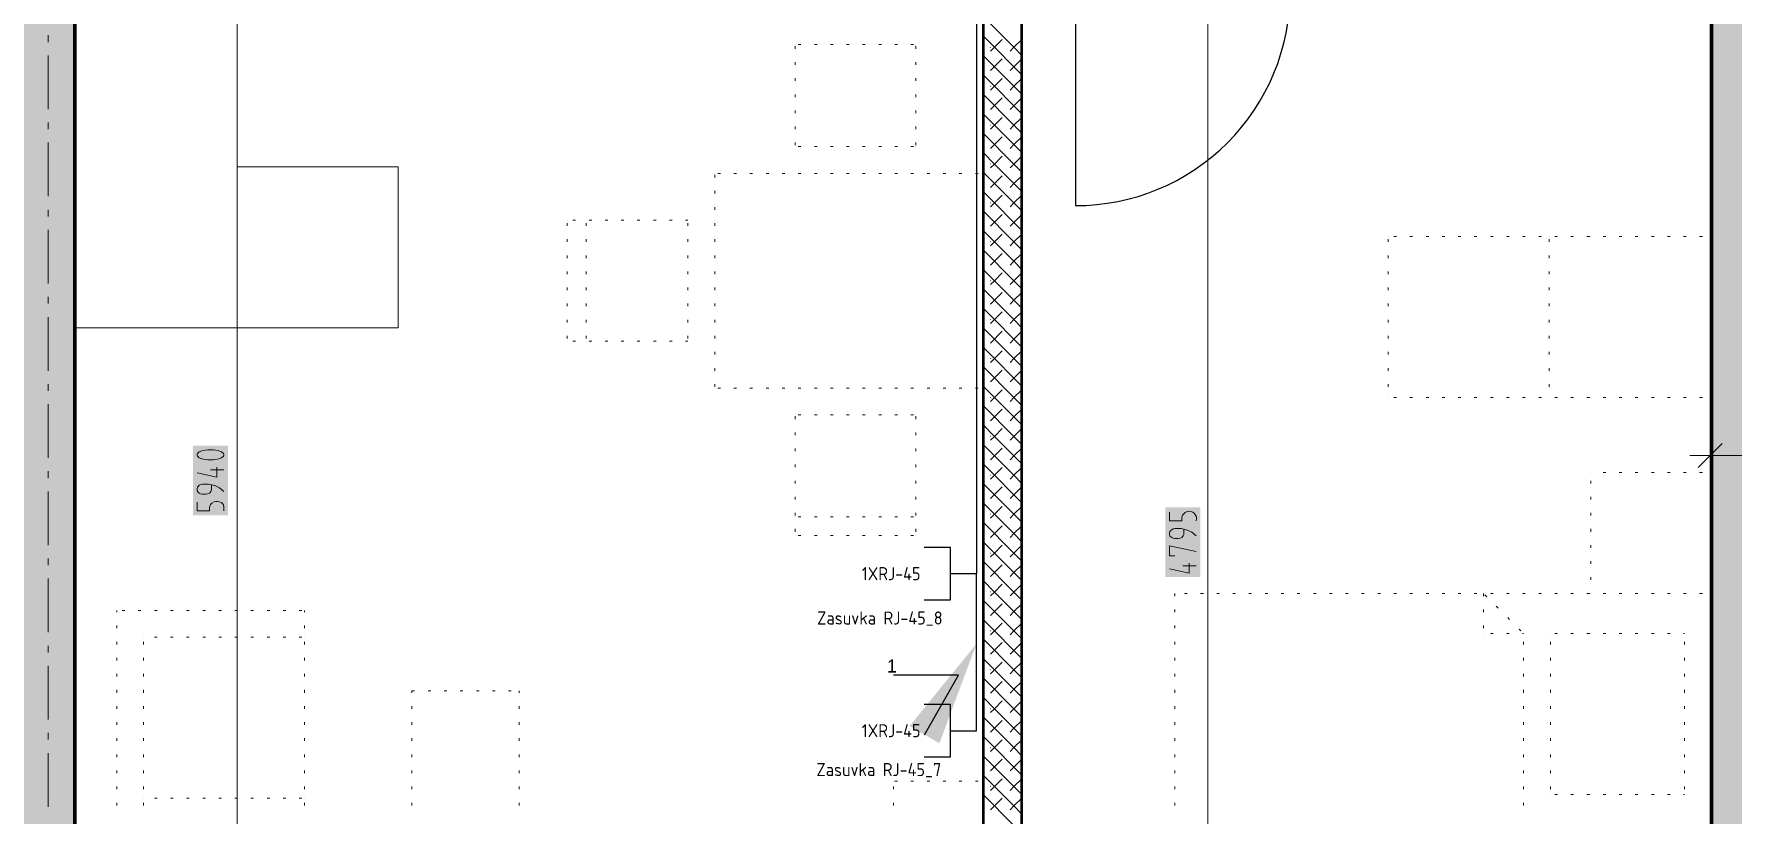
# Model space of a CAD drawing. Header units: millimetres. Extents: x 0 to 594, y 0 to 420.
# Drawn here: x 346 to 410.9, y 169.8 to 199.6 of the extents above; entities that cross this region are included whole.
import ezdxf
from ezdxf import colors
from ezdxf.entities.mleader import LeaderData, LeaderLine
from ezdxf.enums import TextEntityAlignment as Align
from ezdxf.math import Vec2, Vec3

# ---------------------------------------------------------------- set-up
doc = ezdxf.new("R2010")
doc.units = ezdxf.units.MM
doc.header["$LTSCALE"] = 8
for name, color, linetype in [('DESC', 1, 'Continuous'), ('PDF_Dvere', 7, 'Continuous'), ('PDF_Koty delkove', 7, 'Continuous'), ('PDF_Kuchyne', 7, 'Continuous'), ('PDF_Nabytek', 7, 'Continuous'), ('PDF_Osy hlavni', 7, 'Continuous'), ('PDF_Pricky zdene', 7, 'Continuous'), ('PDF_Prostupy', 7, 'Continuous'), ('PDF_Steny obvodove nosne', 7, 'Continuous'), ('RED_2.5mm^2', 1, 'Continuous'), ('SYMS', 7, 'Continuous'), ('TAGS', 160, 'Continuous')]:
    doc.layers.add(name, color=color, linetype=linetype)
doc.styles.add('WD_IEC', font='isocp2.shx', dxfattribs={"width": 0.9, "height": 4})

# ---------------------------------------------------------------- blocks, each defined once
blk = doc.blocks.new('RJ45Zasuvka_')
at = {"layer": 'SYMS'}
for p, q in [((0, 0), (0, 1)), ((-1, 0), (-1, -1)), ((1, 0), (-1, 0)), ((1, -1), (1, 0))]:
    blk.add_line(p, q, dxfattribs=at)
at = {"style": 'WD_IEC'}
for tag, height, p in [('INST', 2.7, (-6.093, 12.868)), ('LOC', 2.7, (-6.093, 9.868)), ('TAG1', 2.5, (-6, 6.828)), ('XREF', 2.7, (-6, -2.915)), ('DESC1', 2.7, (-6, -5.715)), ('DESC2', 2.7, (-6, -8.955)), ('DESC3', 2.7, (-6, -12.195))]:
    blk.add_attdef(tag, text='', height=height, dxfattribs=at).set_placement(p, align=Align.RIGHT)
for tag, p, height, flags in [('MFG', (3.917, 14.122), 1.5, 9), ('CAT', (3.917, 11.622), 1.5, 9), ('X2TERM01', (0, 1), 0.08, 1), ('ASSYCODE', (2.5, -0.75), 1, 1), ('FAMILY', (2.5, -2.25), 1, 1)]:
    blk.add_attdef(tag, p, '', height=height, dxfattribs=dict(at, flags=flags))
at = {"style": 'WD_IEC', "width": 0.8}
blk.add_attdef('TERM01', text='', height=2, rotation=90, dxfattribs=at).set_placement((-1, 1), align=Align.RIGHT)

msp = doc.modelspace()

# ---------------------------------------------------------------- linework, layer by layer
at = {"layer": 'PDF_Dvere', "lineweight": 25}
msp.add_lwpolyline([(385.782, 201.257), (385.782, 193.057, 0.414214), (393.982, 201.257), (393.788, 201.257)], format="xyb", dxfattribs=at)
at = {"layer": 'PDF_Koty delkove', "lineweight": 18}
for points in [[(353.751, 164.279), (353.751, 167.153), (353.751, 212.993), (353.751, 214.479), (353.751, 216.017), (353.751, 225.754), (353.751, 227.343), (353.751, 235.85), (353.751, 238.464)], [(390.838, 152.109), (390.838, 183.549), (390.838, 192.872), (390.838, 201.257), (390.838, 202.743), (390.838, 233.134), (390.838, 235.902), (390.838, 238.464)], [(410.023, 184.281), (410.023, 183.512), (410.023, 182.744)], [(410.485, 183.974), (409.562, 183.051)], [(352.965, 183.071), (352.965, 182.688), (352.214, 182.853)], [(353.239, 182.962), (352.726, 182.962)], [(410.023, 183.512), (409.255, 183.512)], [(541.427, 183.512), (526.38, 183.512), (510.37, 183.512), (499.608, 183.512), (496.84, 183.512), (476.75, 183.512), (455.328, 183.512), (452.56, 183.512), (431.804, 183.512), (412.176, 183.512), (410.023, 183.512)], [(353.239, 182.141), (353.068, 182.278), (352.896, 182.36), (352.658, 182.414), (352.418, 182.414), (352.35, 182.4), (352.299, 182.373), (352.265, 182.346), (352.23, 182.305), (352.214, 182.25), (352.214, 182.196), (352.23, 182.141), (352.265, 182.1), (352.299, 182.073), (352.35, 182.045), (352.418, 182.031), (352.555, 182.031), (352.623, 182.045), (352.691, 182.073), (352.743, 182.141), (352.76, 182.196), (352.76, 182.387)], [(352.214, 181.73), (352.214, 181.402), (352.691, 181.402), (352.691, 181.539), (352.726, 181.634), (352.777, 181.689), (352.863, 181.743), (352.93, 181.757), (352.999, 181.757), (353.068, 181.743), (353.135, 181.716), (353.186, 181.675), (353.221, 181.621), (353.239, 181.539), (353.239, 181.402)], [(390.392, 180.445), (390.221, 180.582), (390.049, 180.664), (389.811, 180.718), (389.571, 180.718), (389.503, 180.704), (389.452, 180.677), (389.418, 180.65), (389.383, 180.609), (389.367, 180.554), (389.367, 180.5), (389.383, 180.445), (389.418, 180.404), (389.452, 180.376), (389.503, 180.348), (389.571, 180.335), (389.708, 180.335), (389.776, 180.348), (389.844, 180.376), (389.896, 180.445), (389.913, 180.5), (389.913, 180.691)], [(389.571, 179.677), (389.367, 179.677), (389.367, 180.061), (390.392, 179.843)], [(390.118, 179.404), (390.118, 179.02), (389.367, 179.186)], [(390.392, 179.295), (389.879, 179.295)]]:
    msp.add_lwpolyline(points, dxfattribs=at)
msp.add_lwpolyline([(352.828, 183.728), (352.623, 183.728), (352.521, 183.714), (352.401, 183.687), (352.299, 183.646), (352.23, 183.592), (352.214, 183.564), (352.214, 183.51), (352.23, 183.482), (352.299, 183.428), (352.401, 183.387), (352.521, 183.359), (352.623, 183.345), (352.828, 183.345), (352.93, 183.359), (353.05, 183.387), (353.153, 183.428), (353.221, 183.482), (353.239, 183.51), (353.239, 183.564), (353.221, 183.592), (353.153, 183.646), (353.05, 183.687), (352.93, 183.714)], close=True, dxfattribs=at)
msp.add_lwpolyline([(389.367, 181.348), (389.367, 181.019), (389.844, 181.019), (389.844, 181.157, -1.034054), (390.392, 181.019)], format="xyb", dxfattribs=at)
at = {"layer": 'PDF_Koty delkove', "color": 7, "lineweight": 18, "true_color": 0xffffff, "transparency": 33554559}
for points in [[(353.392, 181.22), (353.392, 183.882), (352.06, 181.22), (352.06, 183.882)], [(390.545, 178.867), (390.545, 181.529), (389.213, 178.867), (389.213, 181.529)]]:
    msp.add_solid(points, dxfattribs=at)
at = {"layer": 'PDF_Kuchyne', "lineweight": 13}
msp.add_lwpolyline([(347.601, 188.393), (359.901, 188.393), (359.901, 194.543), (353.751, 194.543), (353.751, 206.843), (366, 206.843), (366, 212.993), (347.601, 212.993), (347.601, 206.843)], dxfattribs=at)
at = {"layer": 'PDF_Nabytek', "lineweight": 13}
for points in [[(375.067, 199.21), (375.067, 199.21)], [(375.287, 199.21), (375.185, 199.21)], [(375.902, 199.21), (375.8, 199.21)], [(376.517, 199.21), (376.415, 199.21)], [(377.132, 199.21), (377.03, 199.21)], [(377.747, 199.21), (377.645, 199.21)], [(378.362, 199.21), (378.26, 199.21)], [(378.977, 199.21), (378.875, 199.21)], [(379.592, 199.21), (379.49, 199.21)], [(379.679, 199.21), (379.679, 199.21)], [(375.067, 199.051), (375.067, 199.153)], [(375.067, 198.436), (375.067, 198.538)], [(379.679, 199.051), (379.679, 199.153)], [(379.679, 198.436), (379.679, 198.538)], [(375.067, 197.821), (375.067, 197.923)], [(379.679, 197.821), (379.679, 197.923)], [(375.067, 197.206), (375.067, 197.308)], [(379.679, 197.206), (379.679, 197.308)], [(375.067, 196.591), (375.067, 196.693)], [(379.679, 196.591), (379.679, 196.693)], [(375.067, 195.976), (375.067, 196.078)], [(379.679, 195.976), (379.679, 196.078)], [(375.067, 195.361), (375.067, 195.463)], [(375.067, 195.315), (375.067, 195.315)], [(375.067, 195.315), (375.067, 195.315)], [(375.287, 195.315), (375.185, 195.315)], [(375.902, 195.315), (375.8, 195.315)], [(376.517, 195.315), (376.415, 195.315)], [(377.132, 195.315), (377.03, 195.315)], [(377.747, 195.315), (377.645, 195.315)], [(378.362, 195.315), (378.26, 195.315)], [(378.977, 195.315), (378.875, 195.315)], [(379.592, 195.315), (379.49, 195.315)], [(379.679, 195.361), (379.679, 195.463)], [(379.679, 195.315), (379.679, 195.315)], [(379.679, 195.315), (379.679, 195.315)], [(371.996, 194.29), (371.996, 194.29)], [(371.996, 194.29), (371.996, 194.29)], [(371.996, 194.131), (371.996, 194.233)], [(372.212, 194.29), (372.11, 194.29)], [(372.827, 194.29), (372.725, 194.29)], [(373.442, 194.29), (373.34, 194.29)], [(374.057, 194.29), (373.955, 194.29)], [(374.672, 194.29), (374.57, 194.29)], [(375.287, 194.29), (375.185, 194.29)], [(375.902, 194.29), (375.8, 194.29)], [(376.517, 194.29), (376.415, 194.29)], [(377.132, 194.29), (377.03, 194.29)], [(377.747, 194.29), (377.645, 194.29)], [(378.362, 194.29), (378.26, 194.29)], [(378.977, 194.29), (378.875, 194.29)], [(379.592, 194.29), (379.49, 194.29)], [(380.207, 194.29), (380.105, 194.29)], [(380.822, 194.29), (380.72, 194.29)], [(381.437, 194.29), (381.335, 194.29)], [(382.052, 194.29), (381.95, 194.29)], [(382.246, 194.29), (382.246, 194.29)], [(382.246, 194.29), (382.246, 194.29)], [(382.246, 194.131), (382.246, 194.233)], [(371.996, 193.516), (371.996, 193.618)], [(382.246, 193.516), (382.246, 193.618)], [(371.996, 192.901), (371.996, 193.003)], [(382.246, 192.901), (382.246, 193.003)], [(366.359, 192.496), (366.359, 192.496)], [(366.359, 192.496), (366.359, 192.496)], [(366.359, 192.286), (366.359, 192.388)], [(366.677, 192.496), (366.575, 192.496)], [(367.076, 192.496), (367.076, 192.496)], [(367.076, 192.286), (367.076, 192.388)], [(367.292, 192.496), (367.19, 192.496)], [(367.907, 192.496), (367.805, 192.496)], [(368.522, 192.496), (368.42, 192.496)], [(369.137, 192.496), (369.035, 192.496)], [(369.752, 192.496), (369.65, 192.496)], [(370.367, 192.496), (370.265, 192.496)], [(370.971, 192.496), (370.88, 192.496)], [(370.971, 192.496), (370.971, 192.496)], [(370.971, 192.496), (370.971, 192.496)], [(370.971, 192.286), (370.971, 192.388)], [(371.996, 192.286), (371.996, 192.388)], [(382.246, 192.286), (382.246, 192.388)], [(366.359, 191.671), (366.359, 191.773)], [(367.076, 191.671), (367.076, 191.773)], [(370.971, 191.671), (370.971, 191.773)], [(371.996, 191.671), (371.996, 191.773)], [(382.246, 191.671), (382.246, 191.773)], [(397.723, 191.878), (397.723, 191.878)], [(397.723, 191.878), (397.723, 191.878)], [(397.723, 191.878), (397.723, 191.878)], [(397.723, 191.671), (397.723, 191.773)], [(397.723, 191.671), (397.723, 191.773)], [(398.042, 191.878), (397.939, 191.878)], [(398.657, 191.878), (398.554, 191.878)], [(399.272, 191.878), (399.169, 191.878)], [(399.887, 191.878), (399.784, 191.878)], [(400.502, 191.878), (400.399, 191.878)], [(401.117, 191.878), (401.014, 191.878)], [(401.732, 191.878), (401.629, 191.878)], [(402.347, 191.878), (402.244, 191.878)], [(402.962, 191.878), (402.859, 191.878)], [(403.577, 191.878), (403.474, 191.878)], [(403.873, 191.878), (403.873, 191.878)], [(403.873, 191.671), (403.873, 191.773)], [(404.192, 191.878), (404.089, 191.878)], [(404.807, 191.878), (404.704, 191.878)], [(405.422, 191.878), (405.319, 191.878)], [(406.037, 191.878), (405.934, 191.878)], [(406.652, 191.878), (406.549, 191.878)], [(407.267, 191.878), (407.164, 191.878)], [(407.882, 191.878), (407.779, 191.878)], [(408.497, 191.878), (408.394, 191.878)], [(409.112, 191.878), (409.009, 191.878)], [(409.727, 191.878), (409.624, 191.878)], [(410.023, 191.878), (410.023, 191.878)], [(366.359, 191.056), (366.359, 191.158)], [(367.076, 191.056), (367.076, 191.158)], [(370.971, 191.056), (370.971, 191.158)], [(371.996, 191.056), (371.996, 191.158)], [(382.246, 191.056), (382.246, 191.158)], [(397.723, 191.056), (397.723, 191.158)], [(397.723, 191.056), (397.723, 191.158)], [(403.873, 191.056), (403.873, 191.158)], [(366.359, 190.441), (366.359, 190.543)], [(367.076, 190.441), (367.076, 190.543)], [(370.971, 190.441), (370.971, 190.543)], [(371.996, 190.441), (371.996, 190.543)], [(382.246, 190.441), (382.246, 190.543)], [(397.723, 190.441), (397.723, 190.543)], [(397.723, 190.441), (397.723, 190.543)], [(403.873, 190.441), (403.873, 190.543)], [(366.359, 189.826), (366.359, 189.928)], [(367.076, 189.826), (367.076, 189.928)], [(370.971, 189.826), (370.971, 189.928)], [(371.996, 189.826), (371.996, 189.928)], [(382.246, 189.826), (382.246, 189.928)], [(397.723, 189.826), (397.723, 189.928)], [(397.723, 189.826), (397.723, 189.928)], [(403.873, 189.826), (403.873, 189.928)], [(366.359, 189.211), (366.359, 189.313)], [(367.076, 189.211), (367.076, 189.313)], [(370.971, 189.211), (370.971, 189.313)], [(371.996, 189.211), (371.996, 189.313)], [(382.246, 189.211), (382.246, 189.313)], [(397.723, 189.211), (397.723, 189.313)], [(397.723, 189.211), (397.723, 189.313)], [(403.873, 189.211), (403.873, 189.313)], [(366.359, 188.596), (366.359, 188.698)], [(367.076, 188.596), (367.076, 188.698)], [(370.971, 188.596), (370.971, 188.698)], [(371.996, 188.596), (371.996, 188.698)], [(382.246, 188.596), (382.246, 188.698)], [(397.723, 188.596), (397.723, 188.698)], [(397.723, 188.596), (397.723, 188.698)], [(403.873, 188.596), (403.873, 188.698)], [(366.359, 187.981), (366.359, 188.083)], [(366.359, 187.884), (366.359, 187.884)], [(366.359, 187.884), (366.359, 187.884)], [(366.677, 187.884), (366.575, 187.884)], [(367.076, 187.981), (367.076, 188.083)], [(367.076, 187.884), (367.076, 187.884)], [(367.292, 187.884), (367.19, 187.884)], [(367.907, 187.884), (367.805, 187.884)], [(368.522, 187.884), (368.42, 187.884)], [(369.137, 187.884), (369.035, 187.884)], [(369.752, 187.884), (369.65, 187.884)], [(370.367, 187.884), (370.265, 187.884)], [(370.971, 187.884), (370.88, 187.884)], [(370.971, 187.981), (370.971, 188.083)], [(370.971, 187.884), (370.971, 187.884)], [(370.971, 187.884), (370.971, 187.884)], [(371.996, 187.981), (371.996, 188.083)], [(382.246, 187.981), (382.246, 188.083)], [(397.723, 187.981), (397.723, 188.083)], [(397.723, 187.981), (397.723, 188.083)], [(403.873, 187.981), (403.873, 188.083)], [(371.996, 187.366), (371.996, 187.468)], [(371.996, 186.751), (371.996, 186.853)], [(382.246, 187.366), (382.246, 187.468)], [(382.246, 186.751), (382.246, 186.853)], [(397.723, 187.366), (397.723, 187.468)], [(397.723, 187.366), (397.723, 187.468)], [(397.723, 186.751), (397.723, 186.853)], [(397.723, 186.751), (397.723, 186.853)], [(403.873, 187.366), (403.873, 187.468)], [(403.873, 186.751), (403.873, 186.853)], [(371.996, 186.136), (371.996, 186.238)], [(382.246, 186.136), (382.246, 186.238)], [(397.723, 186.136), (397.723, 186.238)], [(397.723, 186.136), (397.723, 186.238)], [(403.873, 186.136), (403.873, 186.238)], [(371.996, 186.09), (371.996, 186.09)], [(371.996, 186.09), (371.996, 186.09)], [(372.212, 186.09), (372.11, 186.09)], [(372.827, 186.09), (372.725, 186.09)], [(373.442, 186.09), (373.34, 186.09)], [(374.057, 186.09), (373.955, 186.09)], [(374.672, 186.09), (374.57, 186.09)], [(375.287, 186.09), (375.185, 186.09)], [(375.902, 186.09), (375.8, 186.09)], [(376.517, 186.09), (376.415, 186.09)], [(377.132, 186.09), (377.03, 186.09)], [(377.747, 186.09), (377.645, 186.09)], [(378.362, 186.09), (378.26, 186.09)], [(378.977, 186.09), (378.875, 186.09)], [(379.592, 186.09), (379.49, 186.09)], [(380.207, 186.09), (380.105, 186.09)], [(380.822, 186.09), (380.72, 186.09)], [(381.437, 186.09), (381.335, 186.09)], [(382.052, 186.09), (381.95, 186.09)], [(382.246, 186.09), (382.246, 186.09)], [(382.246, 186.09), (382.246, 186.09)], [(397.723, 185.728), (397.723, 185.728)], [(397.723, 185.728), (397.723, 185.728)], [(397.723, 185.728), (397.723, 185.728)], [(398.042, 185.728), (397.939, 185.728)], [(398.657, 185.728), (398.554, 185.728)], [(399.272, 185.728), (399.169, 185.728)], [(399.887, 185.728), (399.784, 185.728)], [(400.502, 185.728), (400.399, 185.728)], [(401.117, 185.728), (401.014, 185.728)], [(401.732, 185.728), (401.629, 185.728)], [(402.347, 185.728), (402.244, 185.728)], [(402.962, 185.728), (402.859, 185.728)], [(403.577, 185.728), (403.474, 185.728)], [(403.873, 185.728), (403.873, 185.728)], [(404.192, 185.728), (404.089, 185.728)], [(404.807, 185.728), (404.704, 185.728)], [(405.422, 185.728), (405.319, 185.728)], [(406.037, 185.728), (405.934, 185.728)], [(406.652, 185.728), (406.549, 185.728)], [(407.267, 185.728), (407.164, 185.728)], [(407.882, 185.728), (407.779, 185.728)], [(408.497, 185.728), (408.394, 185.728)], [(409.112, 185.728), (409.009, 185.728)], [(409.727, 185.728), (409.624, 185.728)], [(410.023, 185.728), (410.023, 185.728)], [(375.067, 185.065), (375.067, 185.065)], [(375.067, 185.065), (375.067, 185.065)], [(375.067, 184.906), (375.067, 185.008)], [(375.287, 185.065), (375.185, 185.065)], [(375.902, 185.065), (375.8, 185.065)], [(376.517, 185.065), (376.415, 185.065)], [(377.132, 185.065), (377.03, 185.065)], [(377.747, 185.065), (377.645, 185.065)], [(378.362, 185.065), (378.26, 185.065)], [(378.977, 185.065), (378.875, 185.065)], [(379.592, 185.065), (379.49, 185.065)], [(379.679, 185.065), (379.679, 185.065)], [(379.679, 185.065), (379.679, 185.065)], [(379.679, 184.906), (379.679, 185.008)], [(375.067, 184.291), (375.067, 184.393)], [(379.679, 184.291), (379.679, 184.393)], [(375.067, 183.676), (375.067, 183.778)], [(379.679, 183.676), (379.679, 183.778)], [(375.067, 183.061), (375.067, 183.164)], [(379.679, 183.061), (379.679, 183.164)], [(375.067, 182.446), (375.067, 182.549)], [(379.679, 182.446), (379.679, 182.549)], [(405.462, 182.858), (405.462, 182.858)], [(405.462, 182.858), (405.462, 182.858)], [(405.462, 182.446), (405.462, 182.549)], [(406.037, 182.858), (405.934, 182.858)], [(406.652, 182.858), (406.549, 182.858)], [(407.267, 182.858), (407.164, 182.858)], [(407.882, 182.858), (407.779, 182.858)], [(408.497, 182.858), (408.394, 182.858)], [(409.112, 182.858), (409.009, 182.858)], [(409.727, 182.858), (409.624, 182.858)], [(410.075, 182.858), (410.075, 182.858)], [(410.075, 182.858), (410.075, 182.858)], [(410.075, 182.446), (410.075, 182.549)], [(375.067, 181.831), (375.067, 181.934)], [(379.679, 181.831), (379.679, 181.934)], [(405.462, 181.831), (405.462, 181.934)], [(410.075, 181.831), (410.075, 181.934)], [(375.067, 181.216), (375.067, 181.319)], [(375.067, 181.17), (375.067, 181.17)], [(375.287, 181.17), (375.185, 181.17)], [(375.902, 181.17), (375.8, 181.17)], [(376.517, 181.17), (376.415, 181.17)], [(377.132, 181.17), (377.03, 181.17)], [(377.747, 181.17), (377.645, 181.17)], [(378.362, 181.17), (378.26, 181.17)], [(378.977, 181.17), (378.875, 181.17)], [(379.592, 181.17), (379.49, 181.17)], [(379.679, 181.216), (379.679, 181.319)], [(379.679, 181.17), (379.679, 181.17)], [(405.462, 181.216), (405.462, 181.319)], [(410.075, 181.216), (410.075, 181.319)], [(375.067, 180.601), (375.067, 180.704)], [(375.067, 180.452), (375.067, 180.452)], [(375.067, 180.452), (375.067, 180.452)], [(375.287, 180.452), (375.185, 180.452)], [(375.902, 180.452), (375.8, 180.452)], [(376.517, 180.452), (376.415, 180.452)], [(377.132, 180.452), (377.03, 180.452)], [(377.747, 180.452), (377.645, 180.452)], [(378.362, 180.452), (378.26, 180.452)], [(378.977, 180.452), (378.875, 180.452)], [(379.592, 180.452), (379.49, 180.452)], [(379.679, 180.601), (379.679, 180.704)], [(379.679, 180.452), (379.679, 180.452)], [(379.679, 180.452), (379.679, 180.452)], [(405.462, 180.601), (405.462, 180.704)], [(410.075, 180.601), (410.075, 180.704)], [(405.462, 179.986), (405.462, 180.089)], [(410.075, 179.986), (410.075, 180.089)], [(405.462, 179.371), (405.462, 179.474)], [(410.075, 179.371), (410.075, 179.474)], [(405.462, 178.756), (405.462, 178.859)], [(410.075, 178.756), (410.075, 178.859)], [(389.575, 178.246), (389.575, 178.246)], [(389.575, 178.246), (389.575, 178.246)], [(389.575, 178.141), (389.575, 178.244)], [(390.047, 178.246), (389.944, 178.246)], [(390.662, 178.246), (390.559, 178.246)], [(391.277, 178.246), (391.174, 178.246)], [(391.892, 178.246), (391.789, 178.246)], [(392.507, 178.246), (392.404, 178.246)], [(393.122, 178.246), (393.019, 178.246)], [(393.737, 178.246), (393.634, 178.246)], [(394.352, 178.246), (394.249, 178.246)], [(394.967, 178.246), (394.864, 178.246)], [(395.582, 178.246), (395.479, 178.246)], [(396.197, 178.246), (396.094, 178.246)], [(396.812, 178.246), (396.709, 178.246)], [(397.427, 178.246), (397.324, 178.246)], [(398.042, 178.246), (397.939, 178.246)], [(398.657, 178.246), (398.554, 178.246)], [(399.272, 178.246), (399.169, 178.246)], [(399.887, 178.246), (399.784, 178.246)], [(400.502, 178.246), (400.399, 178.246)], [(401.117, 178.246), (401.014, 178.246)], [(401.362, 178.246), (401.362, 178.246)], [(401.362, 178.246), (401.362, 178.246)], [(401.362, 178.141), (401.362, 178.244)], [(401.493, 178.115), (401.42, 178.188)], [(401.732, 178.246), (401.629, 178.246)], [(402.347, 178.246), (402.244, 178.246)], [(402.962, 178.246), (402.859, 178.246)], [(403.577, 178.246), (403.474, 178.246)], [(404.192, 178.246), (404.089, 178.246)], [(404.807, 178.246), (404.704, 178.246)], [(405.422, 178.246), (405.319, 178.246)], [(405.462, 178.246), (405.462, 178.246)], [(406.037, 178.246), (405.934, 178.246)], [(406.652, 178.246), (406.549, 178.246)], [(407.267, 178.246), (407.164, 178.246)], [(407.882, 178.246), (407.779, 178.246)], [(408.497, 178.246), (408.394, 178.246)], [(409.112, 178.246), (409.009, 178.246)], [(409.727, 178.246), (409.624, 178.246)], [(410.075, 178.246), (410.075, 178.246)], [(410.075, 178.246), (410.075, 178.246)], [(410.075, 178.246), (410.075, 178.246)], [(410.075, 178.141), (410.075, 178.244)], [(349.148, 177.526), (349.148, 177.595)], [(349.148, 177.595), (349.148, 177.595)], [(349.148, 177.595), (349.148, 177.595)], [(349.457, 177.595), (349.355, 177.595)], [(350.072, 177.595), (349.97, 177.595)], [(350.687, 177.595), (350.585, 177.595)], [(351.302, 177.595), (351.2, 177.595)], [(351.917, 177.595), (351.815, 177.595)], [(352.532, 177.595), (352.43, 177.595)], [(353.147, 177.595), (353.045, 177.595)], [(353.762, 177.595), (353.66, 177.595)], [(354.377, 177.595), (354.275, 177.595)], [(354.992, 177.595), (354.89, 177.595)], [(355.607, 177.595), (355.505, 177.595)], [(356.222, 177.595), (356.12, 177.595)], [(356.323, 177.526), (356.323, 177.595)], [(356.323, 177.595), (356.323, 177.595)], [(356.323, 177.595), (356.323, 177.595)], [(389.575, 177.526), (389.575, 177.629)], [(401.362, 177.526), (401.362, 177.629)], [(401.928, 177.681), (401.855, 177.753)], [(402.362, 177.246), (402.29, 177.318)], [(410.075, 177.526), (410.075, 177.629)], [(349.148, 176.911), (349.148, 177.014)], [(350.173, 176.57), (350.173, 176.57)], [(350.173, 176.57), (350.173, 176.57)], [(350.687, 176.57), (350.585, 176.57)], [(351.302, 176.57), (351.2, 176.57)], [(351.917, 176.57), (351.815, 176.57)], [(352.532, 176.57), (352.43, 176.57)], [(353.147, 176.57), (353.045, 176.57)], [(353.762, 176.57), (353.66, 176.57)], [(354.377, 176.57), (354.275, 176.57)], [(354.992, 176.57), (354.89, 176.57)], [(355.607, 176.57), (355.505, 176.57)], [(356.222, 176.57), (356.12, 176.57)], [(356.323, 176.911), (356.323, 177.014)], [(356.323, 176.57), (356.323, 176.57)], [(389.575, 176.911), (389.575, 177.014)], [(401.362, 176.911), (401.362, 177.014)], [(401.362, 176.708), (401.362, 176.708)], [(401.362, 176.708), (401.362, 176.708)], [(401.732, 176.708), (401.629, 176.708)], [(402.347, 176.708), (402.244, 176.708)], [(402.797, 176.811), (402.725, 176.883)], [(402.9, 176.708), (402.859, 176.708)], [(402.9, 176.708), (402.9, 176.708)], [(402.9, 176.708), (402.9, 176.708)], [(402.9, 176.708), (402.9, 176.708)], [(403.925, 176.708), (403.925, 176.708)], [(403.925, 176.708), (403.925, 176.708)], [(404.192, 176.708), (404.089, 176.708)], [(404.807, 176.708), (404.704, 176.708)], [(405.422, 176.708), (405.319, 176.708)], [(406.037, 176.708), (405.934, 176.708)], [(406.652, 176.708), (406.549, 176.708)], [(407.267, 176.708), (407.164, 176.708)], [(407.882, 176.708), (407.779, 176.708)], [(408.497, 176.708), (408.394, 176.708)], [(409.05, 176.708), (409.009, 176.708)], [(409.05, 176.708), (409.05, 176.708)], [(410.075, 176.911), (410.075, 177.014)], [(349.148, 176.296), (349.148, 176.399)], [(350.173, 176.296), (350.173, 176.399)], [(356.323, 176.296), (356.323, 176.399)], [(389.575, 176.296), (389.575, 176.399)], [(402.9, 176.296), (402.9, 176.399)], [(403.925, 176.296), (403.925, 176.399)], [(409.05, 176.296), (409.05, 176.399)], [(410.075, 176.296), (410.075, 176.399)], [(349.148, 175.681), (349.148, 175.784)], [(350.173, 175.681), (350.173, 175.784)], [(356.323, 175.681), (356.323, 175.784)], [(389.575, 175.681), (389.575, 175.784)], [(402.9, 175.681), (402.9, 175.784)], [(403.925, 175.681), (403.925, 175.784)], [(409.05, 175.681), (409.05, 175.784)], [(410.075, 175.681), (410.075, 175.784)], [(349.148, 175.066), (349.148, 175.169)], [(349.148, 174.451), (349.148, 174.554)], [(350.173, 175.066), (350.173, 175.169)], [(350.173, 174.451), (350.173, 174.554)], [(356.323, 175.066), (356.323, 175.169)], [(356.323, 174.451), (356.323, 174.554)], [(389.575, 175.066), (389.575, 175.169)], [(389.575, 174.451), (389.575, 174.554)], [(402.9, 175.066), (402.9, 175.169)], [(402.9, 174.451), (402.9, 174.554)], [(403.925, 175.066), (403.925, 175.169)], [(403.925, 174.451), (403.925, 174.554)], [(409.05, 175.066), (409.05, 175.169)], [(409.05, 174.451), (409.05, 174.554)], [(410.075, 175.066), (410.075, 175.169)], [(410.075, 174.451), (410.075, 174.554)], [(349.148, 173.836), (349.148, 173.939)], [(350.173, 173.836), (350.173, 173.939)], [(356.323, 173.836), (356.323, 173.939)], [(360.423, 174.52), (360.423, 174.52)], [(360.423, 174.451), (360.423, 174.52)], [(360.423, 174.52), (360.423, 174.52)], [(360.423, 173.836), (360.423, 173.939)], [(360.527, 174.52), (360.425, 174.52)], [(361.142, 174.52), (361.04, 174.52)], [(361.757, 174.52), (361.655, 174.52)], [(362.372, 174.52), (362.27, 174.52)], [(362.987, 174.52), (362.885, 174.52)], [(363.602, 174.52), (363.5, 174.52)], [(364.217, 174.52), (364.115, 174.52)], [(364.523, 174.52), (364.523, 174.52)], [(364.523, 174.451), (364.523, 174.52)], [(364.523, 174.52), (364.523, 174.52)], [(364.523, 173.836), (364.523, 173.939)], [(389.575, 173.836), (389.575, 173.939)], [(402.9, 173.836), (402.9, 173.939)], [(403.925, 173.836), (403.925, 173.939)], [(409.05, 173.836), (409.05, 173.939)], [(410.075, 173.836), (410.075, 173.939)], [(349.148, 173.221), (349.148, 173.324)], [(350.173, 173.221), (350.173, 173.324)], [(356.323, 173.221), (356.323, 173.324)], [(360.423, 173.221), (360.423, 173.324)], [(364.523, 173.221), (364.523, 173.324)], [(389.575, 173.221), (389.575, 173.324)], [(402.9, 173.221), (402.9, 173.324)], [(403.925, 173.221), (403.925, 173.324)], [(409.05, 173.221), (409.05, 173.324)], [(410.075, 173.221), (410.075, 173.324)], [(349.148, 172.606), (349.148, 172.709)], [(350.173, 172.606), (350.173, 172.709)], [(356.323, 172.606), (356.323, 172.709)], [(360.423, 172.606), (360.423, 172.709)], [(364.523, 172.606), (364.523, 172.709)], [(389.575, 172.606), (389.575, 172.709)], [(402.9, 172.606), (402.9, 172.709)], [(403.925, 172.606), (403.925, 172.709)], [(409.05, 172.606), (409.05, 172.709)], [(410.075, 172.606), (410.075, 172.709)], [(349.148, 171.991), (349.148, 172.094)], [(350.173, 171.991), (350.173, 172.094)], [(356.323, 171.991), (356.323, 172.094)], [(360.423, 171.991), (360.423, 172.094)], [(364.523, 171.991), (364.523, 172.094)], [(389.575, 171.991), (389.575, 172.094)], [(402.9, 171.991), (402.9, 172.094)], [(403.925, 171.991), (403.925, 172.094)], [(409.05, 171.991), (409.05, 172.094)], [(410.075, 171.991), (410.075, 172.094)], [(349.148, 171.376), (349.148, 171.479)], [(350.173, 171.376), (350.173, 171.479)], [(356.323, 171.376), (356.323, 171.479)], [(360.423, 171.376), (360.423, 171.479)], [(364.523, 171.376), (364.523, 171.479)], [(389.575, 171.376), (389.575, 171.479)], [(402.9, 171.376), (402.9, 171.479)], [(403.925, 171.376), (403.925, 171.479)], [(409.05, 171.376), (409.05, 171.479)], [(410.075, 171.376), (410.075, 171.479)], [(349.148, 170.761), (349.148, 170.864)], [(350.173, 170.761), (350.173, 170.864)], [(356.323, 170.761), (356.323, 170.864)], [(360.423, 170.761), (360.423, 170.864)], [(364.523, 170.761), (364.523, 170.864)], [(378.821, 171.071), (378.821, 171.071)], [(378.821, 171.071), (378.821, 171.071)], [(378.821, 170.761), (378.821, 170.864)], [(378.977, 171.071), (378.875, 171.071)], [(379.592, 171.071), (379.49, 171.071)], [(380.207, 171.071), (380.105, 171.071)], [(380.822, 171.071), (380.72, 171.071)], [(381.437, 171.071), (381.335, 171.071)], [(382.052, 171.071), (381.95, 171.071)], [(382.246, 171.071), (382.246, 171.071)], [(382.246, 171.071), (382.246, 171.071)], [(382.246, 170.761), (382.246, 170.864)], [(389.575, 170.761), (389.575, 170.864)], [(402.9, 170.761), (402.9, 170.864)], [(403.925, 170.761), (403.925, 170.864)], [(409.05, 170.761), (409.05, 170.864)], [(410.075, 170.761), (410.075, 170.864)], [(349.148, 170.146), (349.148, 170.249)], [(350.173, 170.42), (350.173, 170.42)], [(350.173, 170.146), (350.173, 170.249)], [(350.687, 170.42), (350.585, 170.42)], [(351.302, 170.42), (351.2, 170.42)], [(351.917, 170.42), (351.815, 170.42)], [(352.532, 170.42), (352.43, 170.42)], [(353.147, 170.42), (353.045, 170.42)], [(353.762, 170.42), (353.66, 170.42)], [(354.377, 170.42), (354.275, 170.42)], [(354.992, 170.42), (354.89, 170.42)], [(355.607, 170.42), (355.505, 170.42)], [(356.222, 170.42), (356.12, 170.42)], [(356.323, 170.42), (356.323, 170.42)], [(356.323, 170.146), (356.323, 170.249)], [(360.423, 170.146), (360.423, 170.249)], [(364.523, 170.146), (364.523, 170.249)], [(378.821, 170.146), (378.821, 170.249)], [(382.246, 170.146), (382.246, 170.249)], [(389.575, 170.146), (389.575, 170.249)], [(402.9, 170.146), (402.9, 170.249)], [(403.925, 170.559), (403.925, 170.559)], [(403.925, 170.559), (403.925, 170.559)], [(404.192, 170.559), (404.089, 170.559)], [(404.807, 170.559), (404.704, 170.559)], [(405.422, 170.559), (405.319, 170.559)], [(406.037, 170.559), (405.934, 170.559)], [(406.652, 170.559), (406.549, 170.559)], [(407.267, 170.559), (407.164, 170.559)], [(407.882, 170.559), (407.779, 170.559)], [(408.497, 170.559), (408.394, 170.559)], [(409.05, 170.559), (409.009, 170.559)], [(409.05, 170.559), (409.05, 170.559)], [(409.05, 170.559), (409.05, 170.559)], [(410.075, 170.146), (410.075, 170.249)]]:
    msp.add_lwpolyline(points, dxfattribs=at)
at = {"layer": 'PDF_Osy hlavni', "lineweight": 18}
for points in [[(346.525, 199.307), (346.525, 199.563)], [(346.525, 196.745), (346.525, 198.795)], [(346.525, 195.976), (346.525, 196.232)], [(346.525, 193.413), (346.525, 195.463)], [(346.525, 192.645), (346.525, 192.901)], [(346.525, 190.082), (346.525, 192.132)], [(346.525, 189.313), (346.525, 189.57)], [(346.525, 186.751), (346.525, 188.801)], [(346.525, 185.982), (346.525, 186.238)], [(346.525, 183.42), (346.525, 185.47)], [(346.525, 182.651), (346.525, 182.907)], [(346.525, 180.089), (346.525, 182.139)], [(346.525, 179.32), (346.525, 179.576)], [(346.525, 176.757), (346.525, 178.807)], [(346.525, 175.989), (346.525, 176.245)], [(346.525, 173.426), (346.525, 175.476)], [(346.525, 172.657), (346.525, 172.914)], [(346.525, 170.095), (346.525, 172.145)]]:
    msp.add_lwpolyline(points, dxfattribs=at)
at = {"layer": 'PDF_Pricky zdene', "lineweight": 50}
msp.add_lwpolyline([(383.732, 152.109), (383.732, 201.257), (382.246, 201.257), (382.246, 152.109), (382.246, 151.955), (383.732, 151.955)], dxfattribs=at)
at = {"layer": 'PDF_Pricky zdene', "lineweight": 9}
for points in [[(383.722, 199.402), (383.425, 199.105), (382.246, 200.283)], [(382.682, 199.105), (382.246, 199.54)], [(383.732, 198.054), (383.425, 198.361), (382.682, 199.105), (382.979, 199.402)], [(383.722, 197.916), (383.425, 197.618), (382.246, 198.797)], [(382.533, 198.956), (382.682, 199.105)], [(382.533, 198.213), (382.979, 198.659)], [(383.276, 198.956), (383.425, 199.105)], [(383.276, 198.213), (383.425, 198.361), (383.722, 198.659)], [(383.732, 198.797), (383.425, 199.105)], [(382.682, 197.618), (382.246, 198.054)], [(383.732, 196.568), (383.425, 196.875), (382.682, 197.618), (382.979, 197.916)], [(383.722, 196.429), (383.425, 196.132), (382.246, 197.311)], [(382.533, 197.47), (382.682, 197.618)], [(383.276, 197.47), (383.425, 197.618)], [(383.732, 197.311), (383.425, 197.618)], [(382.533, 196.727), (382.979, 197.172)], [(383.276, 196.727), (383.425, 196.875), (383.722, 197.172)], [(382.682, 196.132), (382.246, 196.568)], [(382.533, 195.983), (382.682, 196.132)], [(383.732, 195.081), (383.425, 195.389), (382.682, 196.132), (382.979, 196.429)], [(383.276, 195.983), (383.425, 196.132)], [(383.732, 195.825), (383.425, 196.132)], [(383.722, 194.943), (383.425, 194.646), (382.246, 195.825)], [(382.533, 195.24), (382.979, 195.686)], [(383.276, 195.24), (383.425, 195.389), (383.722, 195.686)], [(382.682, 194.646), (382.246, 195.081)], [(382.533, 194.497), (382.682, 194.646)], [(383.732, 193.595), (383.425, 193.903), (382.682, 194.646), (382.979, 194.943)], [(383.276, 194.497), (383.425, 194.646)], [(383.732, 194.338), (383.425, 194.646)], [(383.722, 193.457), (383.425, 193.16), (382.246, 194.338)], [(382.533, 193.754), (382.979, 194.2)], [(383.276, 193.754), (383.425, 193.903), (383.722, 194.2)], [(382.682, 193.16), (382.246, 193.595)], [(383.732, 192.109), (383.425, 192.416), (382.682, 193.16), (382.979, 193.457)], [(383.722, 191.971), (383.425, 191.673), (382.246, 192.852)], [(382.533, 193.011), (382.682, 193.16)], [(382.533, 192.268), (382.979, 192.714)], [(383.276, 193.011), (383.425, 193.16)], [(383.276, 192.268), (383.425, 192.416), (383.722, 192.714)], [(383.732, 192.852), (383.425, 193.16)], [(382.682, 191.673), (382.246, 192.109)], [(382.533, 191.525), (382.682, 191.673)], [(383.732, 190.623), (383.425, 190.93), (382.682, 191.673), (382.979, 191.971)], [(383.276, 191.525), (383.425, 191.673)], [(383.732, 191.366), (383.425, 191.673)], [(383.722, 190.484), (383.425, 190.187), (382.246, 191.366)], [(382.533, 190.782), (382.979, 191.227)], [(383.276, 190.782), (383.425, 190.93), (383.722, 191.227)], [(382.682, 190.187), (382.246, 190.623)], [(382.533, 190.038), (382.682, 190.187)], [(382.682, 190.187), (382.979, 190.484)], [(383.732, 189.136), (383.425, 189.444), (382.682, 190.187)], [(383.276, 190.038), (383.425, 190.187)], [(383.732, 189.88), (383.425, 190.187)], [(383.425, 188.701), (382.246, 189.88)], [(382.533, 189.295), (382.979, 189.741)], [(383.425, 189.444), (383.722, 189.741)], [(382.682, 188.701), (382.246, 189.136)], [(382.682, 188.701), (382.979, 188.998)], [(383.276, 189.295), (383.425, 189.444)], [(383.425, 188.701), (383.722, 188.998)], [(383.425, 187.215), (382.246, 188.393)], [(382.533, 188.552), (382.682, 188.701)], [(382.533, 187.809), (382.979, 188.255)], [(383.722, 188.255), (383.425, 187.958), (382.682, 188.701)], [(383.276, 188.552), (383.425, 188.701)], [(383.732, 188.393), (383.425, 188.701)], [(382.682, 187.215), (382.246, 187.65)], [(382.682, 187.215), (382.979, 187.512)], [(383.276, 187.809), (383.425, 187.958)], [(383.732, 187.65), (383.425, 187.958)], [(383.425, 187.215), (383.722, 187.512)], [(383.425, 185.728), (382.246, 186.907)], [(382.533, 187.066), (382.682, 187.215)], [(383.425, 186.472), (382.682, 187.215)], [(383.276, 187.066), (383.425, 187.215)], [(383.732, 186.907), (383.425, 187.215)], [(382.533, 186.323), (382.979, 186.769)], [(383.732, 186.164), (383.425, 186.472), (383.276, 186.323)], [(383.425, 186.472), (383.722, 186.769)], [(382.682, 185.728), (382.246, 186.164)], [(382.533, 185.58), (382.682, 185.728)], [(382.682, 185.728), (382.979, 186.026)], [(383.425, 184.985), (382.682, 185.728)], [(383.276, 185.58), (383.425, 185.728)], [(383.425, 185.728), (383.722, 186.026)], [(383.732, 185.421), (383.425, 185.728)], [(383.425, 184.242), (382.246, 185.421)], [(382.533, 184.837), (382.979, 185.283)], [(383.732, 184.678), (383.425, 184.985), (383.276, 184.837)], [(383.425, 184.985), (383.722, 185.283)], [(382.682, 184.242), (382.246, 184.678)], [(382.682, 184.242), (382.979, 184.539)], [(383.425, 184.242), (383.722, 184.539)], [(383.425, 182.756), (382.246, 183.935)], [(382.533, 184.094), (382.682, 184.242)], [(382.533, 183.35), (382.979, 183.796)], [(383.425, 183.499), (382.682, 184.242)], [(383.276, 184.094), (383.425, 184.242)], [(383.732, 183.935), (383.425, 184.242)], [(383.425, 183.499), (383.722, 183.796)], [(382.682, 182.756), (382.246, 183.192)], [(382.682, 182.756), (382.979, 183.053)], [(383.276, 183.35), (383.425, 183.499)], [(383.732, 183.192), (383.425, 183.499)], [(383.425, 182.756), (383.722, 183.053)], [(383.425, 181.27), (382.246, 182.448)], [(382.533, 182.607), (382.682, 182.756)], [(382.533, 181.864), (382.979, 182.31)], [(383.425, 182.013), (382.682, 182.756)], [(383.276, 182.607), (383.425, 182.756)], [(383.732, 182.448), (383.425, 182.756)], [(383.425, 182.013), (383.722, 182.31)], [(382.682, 181.27), (382.246, 181.705)], [(383.732, 181.705), (383.425, 182.013), (383.276, 181.864)], [(382.533, 181.121), (382.682, 181.27)], [(382.682, 181.27), (382.979, 181.567)], [(383.425, 180.527), (382.682, 181.27)], [(383.276, 181.121), (383.425, 181.27)], [(383.425, 181.27), (383.722, 181.567)], [(383.732, 180.962), (383.425, 181.27)], [(383.425, 179.783), (382.246, 180.962)], [(382.533, 180.378), (382.979, 180.824)], [(383.276, 180.378), (383.425, 180.527), (383.722, 180.824)], [(383.732, 180.219), (383.425, 180.527)], [(382.682, 179.783), (382.246, 180.219)], [(382.533, 179.635), (382.682, 179.783)], [(382.682, 179.783), (382.979, 180.081)], [(383.425, 179.04), (382.682, 179.783)], [(383.276, 179.635), (383.425, 179.783)], [(383.425, 179.783), (383.722, 180.081)], [(383.732, 179.476), (383.425, 179.783)], [(383.425, 178.297), (382.246, 179.476)], [(382.533, 178.892), (382.979, 179.338)], [(383.276, 178.892), (383.425, 179.04), (383.722, 179.338)], [(382.682, 178.297), (382.246, 178.733)], [(382.682, 178.297), (382.979, 178.594)], [(383.732, 178.733), (383.425, 179.04)], [(383.425, 178.297), (383.722, 178.594)], [(383.722, 177.108), (383.425, 176.811), (382.246, 177.99)], [(382.533, 178.149), (382.682, 178.297)], [(382.533, 177.405), (382.979, 177.851)], [(383.425, 177.554), (382.682, 178.297)], [(383.276, 178.149), (383.425, 178.297)], [(383.732, 177.99), (383.425, 178.297)], [(383.732, 177.247), (383.425, 177.554), (383.722, 177.851)], [(382.682, 176.811), (382.246, 177.247)], [(383.276, 177.405), (383.425, 177.554)], [(383.732, 175.017), (383.425, 175.325), (382.246, 176.503)], [(382.533, 176.662), (382.682, 176.811), (382.979, 177.108)], [(383.425, 176.068), (382.682, 176.811)], [(383.276, 176.662), (383.425, 176.811)], [(383.732, 176.503), (383.425, 176.811)], [(382.533, 175.919), (382.979, 176.365)], [(383.276, 175.919), (383.425, 176.068)], [(383.732, 175.76), (383.425, 176.068), (383.722, 176.365)], [(382.682, 175.325), (382.246, 175.76)], [(382.533, 175.176), (382.682, 175.325), (382.979, 175.622)], [(383.722, 174.879), (383.425, 174.582), (382.682, 175.325)], [(383.276, 175.176), (383.425, 175.325), (383.722, 175.622)], [(383.732, 173.531), (383.425, 173.838), (382.246, 175.017)], [(382.533, 174.433), (382.979, 174.879)], [(383.732, 174.274), (383.425, 174.582), (383.276, 174.433)], [(383.425, 173.095), (382.682, 173.838), (382.246, 174.274)], [(382.533, 173.69), (382.682, 173.838), (382.979, 174.136)], [(383.276, 173.69), (383.425, 173.838), (383.722, 174.136)], [(383.732, 172.045), (383.425, 172.352), (382.246, 173.531)], [(382.533, 172.947), (382.979, 173.393)], [(383.425, 173.095), (383.722, 173.393)], [(383.425, 171.609), (382.682, 172.352), (382.246, 172.788)], [(382.533, 172.204), (382.682, 172.352), (382.979, 172.649)], [(383.276, 172.947), (383.425, 173.095)], [(383.276, 172.204), (383.425, 172.352), (383.722, 172.649)], [(383.732, 172.788), (383.425, 173.095)], [(383.732, 170.559), (383.425, 170.866), (382.246, 172.045)], [(383.425, 170.123), (382.682, 170.866), (382.246, 171.302)], [(382.533, 171.461), (382.979, 171.906)], [(383.276, 171.461), (383.425, 171.609)], [(383.425, 171.609), (383.722, 171.906)], [(383.732, 171.302), (383.425, 171.609)], [(382.533, 170.717), (382.682, 170.866), (382.979, 171.163)], [(383.276, 170.717), (383.425, 170.866), (383.722, 171.163)], [(383.732, 169.072), (383.425, 169.38), (382.246, 170.559)], [(382.533, 169.974), (382.979, 170.42)], [(383.732, 169.815), (383.425, 170.123), (383.276, 169.974)], [(383.425, 170.123), (383.722, 170.42)]]:
    msp.add_lwpolyline(points, dxfattribs=at)
at = {"layer": 'PDF_Pricky zdene', "lineweight": 9, "transparency": 33554559}
for points in [[(382.533, 199.084), (382.51, 199.107), (382.556, 199.107), (382.533, 199.131)], [(383.425, 199.081), (383.402, 199.105), (383.448, 199.105), (383.425, 199.128)], [(382.533, 197.598), (382.51, 197.621), (382.556, 197.621), (382.533, 197.644)], [(383.425, 197.595), (383.402, 197.618), (383.448, 197.618), (383.425, 197.641)], [(382.533, 196.112), (382.51, 196.135), (382.556, 196.135), (382.533, 196.158)], [(383.425, 196.109), (383.402, 196.132), (383.448, 196.132), (383.425, 196.155)], [(382.533, 194.626), (382.51, 194.649), (382.556, 194.649), (382.533, 194.672)], [(383.425, 194.623), (383.402, 194.646), (383.448, 194.646), (383.425, 194.669)], [(382.533, 193.139), (382.51, 193.163), (382.556, 193.163), (382.533, 193.186)], [(383.425, 193.137), (383.402, 193.16), (383.448, 193.16), (383.425, 193.183)], [(382.533, 191.653), (382.51, 191.676), (382.556, 191.676), (382.533, 191.699)], [(383.425, 191.65), (383.402, 191.673), (383.448, 191.673), (383.425, 191.696)], [(382.533, 190.167), (382.51, 190.19), (382.556, 190.19), (382.533, 190.213)], [(383.425, 190.164), (383.402, 190.187), (383.448, 190.187), (383.425, 190.21)], [(382.533, 188.681), (382.51, 188.704), (382.556, 188.704), (382.533, 188.727)], [(383.425, 188.678), (383.402, 188.701), (383.448, 188.701), (383.425, 188.724)], [(382.533, 187.195), (382.51, 187.218), (382.556, 187.218), (382.533, 187.241)], [(383.425, 187.192), (383.402, 187.215), (383.448, 187.215), (383.425, 187.238)], [(382.533, 185.708), (382.51, 185.731), (382.556, 185.731), (382.533, 185.754)], [(383.425, 185.705), (383.402, 185.728), (383.448, 185.728), (383.425, 185.751)], [(382.533, 184.222), (382.51, 184.245), (382.556, 184.245), (382.533, 184.268)], [(383.425, 184.219), (383.402, 184.242), (383.448, 184.242), (383.425, 184.265)], [(382.533, 182.736), (382.51, 182.759), (382.556, 182.759), (382.533, 182.782)], [(383.425, 182.733), (383.402, 182.756), (383.448, 182.756), (383.425, 182.779)], [(382.533, 181.25), (382.51, 181.273), (382.556, 181.273), (382.533, 181.296)], [(383.425, 181.247), (383.402, 181.27), (383.448, 181.27), (383.425, 181.293)], [(382.533, 179.763), (382.51, 179.786), (382.556, 179.786), (382.533, 179.809)], [(383.425, 179.76), (383.402, 179.783), (383.448, 179.783), (383.425, 179.807)], [(382.533, 178.277), (382.51, 178.3), (382.556, 178.3), (382.533, 178.323)], [(383.425, 178.274), (383.402, 178.297), (383.448, 178.297), (383.425, 178.32)], [(382.533, 176.791), (382.51, 176.814), (382.556, 176.814), (382.533, 176.837)], [(383.425, 176.788), (383.402, 176.811), (383.448, 176.811), (383.425, 176.834)], [(382.533, 175.305), (382.51, 175.328), (382.556, 175.328), (382.533, 175.351)], [(383.425, 175.302), (383.402, 175.325), (383.448, 175.325), (383.425, 175.348)], [(382.533, 173.818), (382.51, 173.841), (382.556, 173.841), (382.533, 173.865)], [(383.425, 173.815), (383.402, 173.838), (383.448, 173.838), (383.425, 173.862)], [(382.533, 172.332), (382.51, 172.355), (382.556, 172.355), (382.533, 172.378)], [(383.425, 172.329), (383.402, 172.352), (383.448, 172.352), (383.425, 172.375)], [(382.533, 170.846), (382.51, 170.869), (382.556, 170.869), (382.533, 170.892)], [(383.425, 170.843), (383.402, 170.866), (383.448, 170.866), (383.425, 170.889)]]:
    msp.add_solid(points, dxfattribs=at)
at = {"layer": 'PDF_Steny obvodove nosne', "lineweight": 70}
for points in [[(347.55, 149.7), (347.55, 152.109), (347.55, 225.754), (347.55, 235.85), (347.55, 238.31), (345.5, 238.31), (345.5, 235.85), (345.5, 227.343), (345.5, 225.754), (345.5, 152.109), (345.5, 149.7)], [(412.125, 149.7), (412.125, 152.109), (412.125, 207.253), (412.125, 208.739), (412.125, 232.622), (412.125, 235.389), (412.125, 238.31), (410.075, 238.31), (410.075, 235.697), (410.075, 152.109), (410.075, 149.7)]]:
    msp.add_lwpolyline(points, close=True, dxfattribs=at)
at = {"layer": 'PDF_Steny obvodove nosne', "color": 9, "lineweight": 9, "true_color": 0xc0c0c0, "transparency": 33554559}
for points in [[(347.55, 149.7), (347.55, 238.31), (345.5, 149.7), (345.5, 238.31)], [(412.125, 149.7), (412.125, 238.31), (410.075, 149.7), (410.075, 238.31)]]:
    msp.add_solid(points, dxfattribs=at)
at = {"layer": 'RED_2.5mm^2'}
for p, q in [((382, 200.34), (382, 178.998)), ((382, 177.904), (381.998, 178.99)), ((382, 173), (382, 177.904))]:
    msp.add_line(p, q, dxfattribs=at)

# ---------------------------------------------------------------- block references
at = {"layer": 'SYMS'}
ref = msp.add_blockref('RJ45Zasuvka_', (381, 178.998), dxfattribs=dict(at, rotation=270))
ref.add_attrib('TAG1', 'Zasuvka RJ-45_8', dxfattribs={"layer": 'TAGS', "height": 0.5, "style": 'WD_IEC'}).set_placement((380.7, 177.054), align=Align.RIGHT)
ref.add_attrib('DESC1', '1XRJ-45', dxfattribs={"layer": 'DESC', "height": 0.5, "style": 'WD_IEC'}).set_placement((379.856, 178.748), align=Align.RIGHT)
ref = msp.add_blockref('RJ45Zasuvka_', (381, 173), dxfattribs=dict(at, rotation=270))
ref.add_attrib('TAG1', 'Zasuvka RJ-45_7', dxfattribs={"layer": 'TAGS', "height": 0.5, "style": 'WD_IEC'}).set_placement((380.648, 171.264), align=Align.RIGHT)
ref.add_attrib('DESC1', '1XRJ-45', dxfattribs={"layer": 'DESC', "height": 0.5, "style": 'WD_IEC'}).set_placement((379.856, 172.75), align=Align.RIGHT)

# ---------------------------------------------------------------- leaders
at = {"layer": 'PDF_Prostupy'}
ml = msp.add_multileader_mtext('Standard', dxfattribs=at)
ml.set_content('1', color=256)
ml.set_leader_properties()
ml.build(insert=Vec2(0, 0))
ml.multileader.update_dxf_attribs({"text_right_attachment_type": 6, "dogleg_length": 0.36})
ctx = ml.context
ctx.base_point, ctx.char_height, ctx.plane_origin = Vec3(376.782, 175.47), 0.5, Vec3(377.409, 174.496)
ctx.right_attachment, ctx.text_align_type = 6, 2
notes = []
notes.append((ctx, [(1, (1, 1, 0), (381.308, 175.12), (-1, 0), 0.36, [(0, [(381.994, 176.318)], 0, [])])]))
ctx.mtext.insert, ctx.mtext.width, ctx.mtext.alignment, ctx.mtext.flow_direction = Vec3(378.948, 175.72), 0.12351, 3, 5
for ctx, leaders in notes:
    for number, flags, end, landing, length, lines in leaders:
        leader = LeaderData()
        leader.index, (leader.has_last_leader_line, leader.has_dogleg_vector, leader.attachment_direction) = number, flags
        leader.last_leader_point, leader.dogleg_vector, leader.dogleg_length = Vec3(end), Vec3(landing), length
        for number, points, colour, breaks in lines:
            line = LeaderLine()
            line.index, line.vertices, line.color, line.breaks = number, Vec3.list(points), colors.encode_raw_color(colour), breaks
            leader.lines.append(line)
        ctx.leaders.append(leader)

doc.saveas('drawing.dxf')
